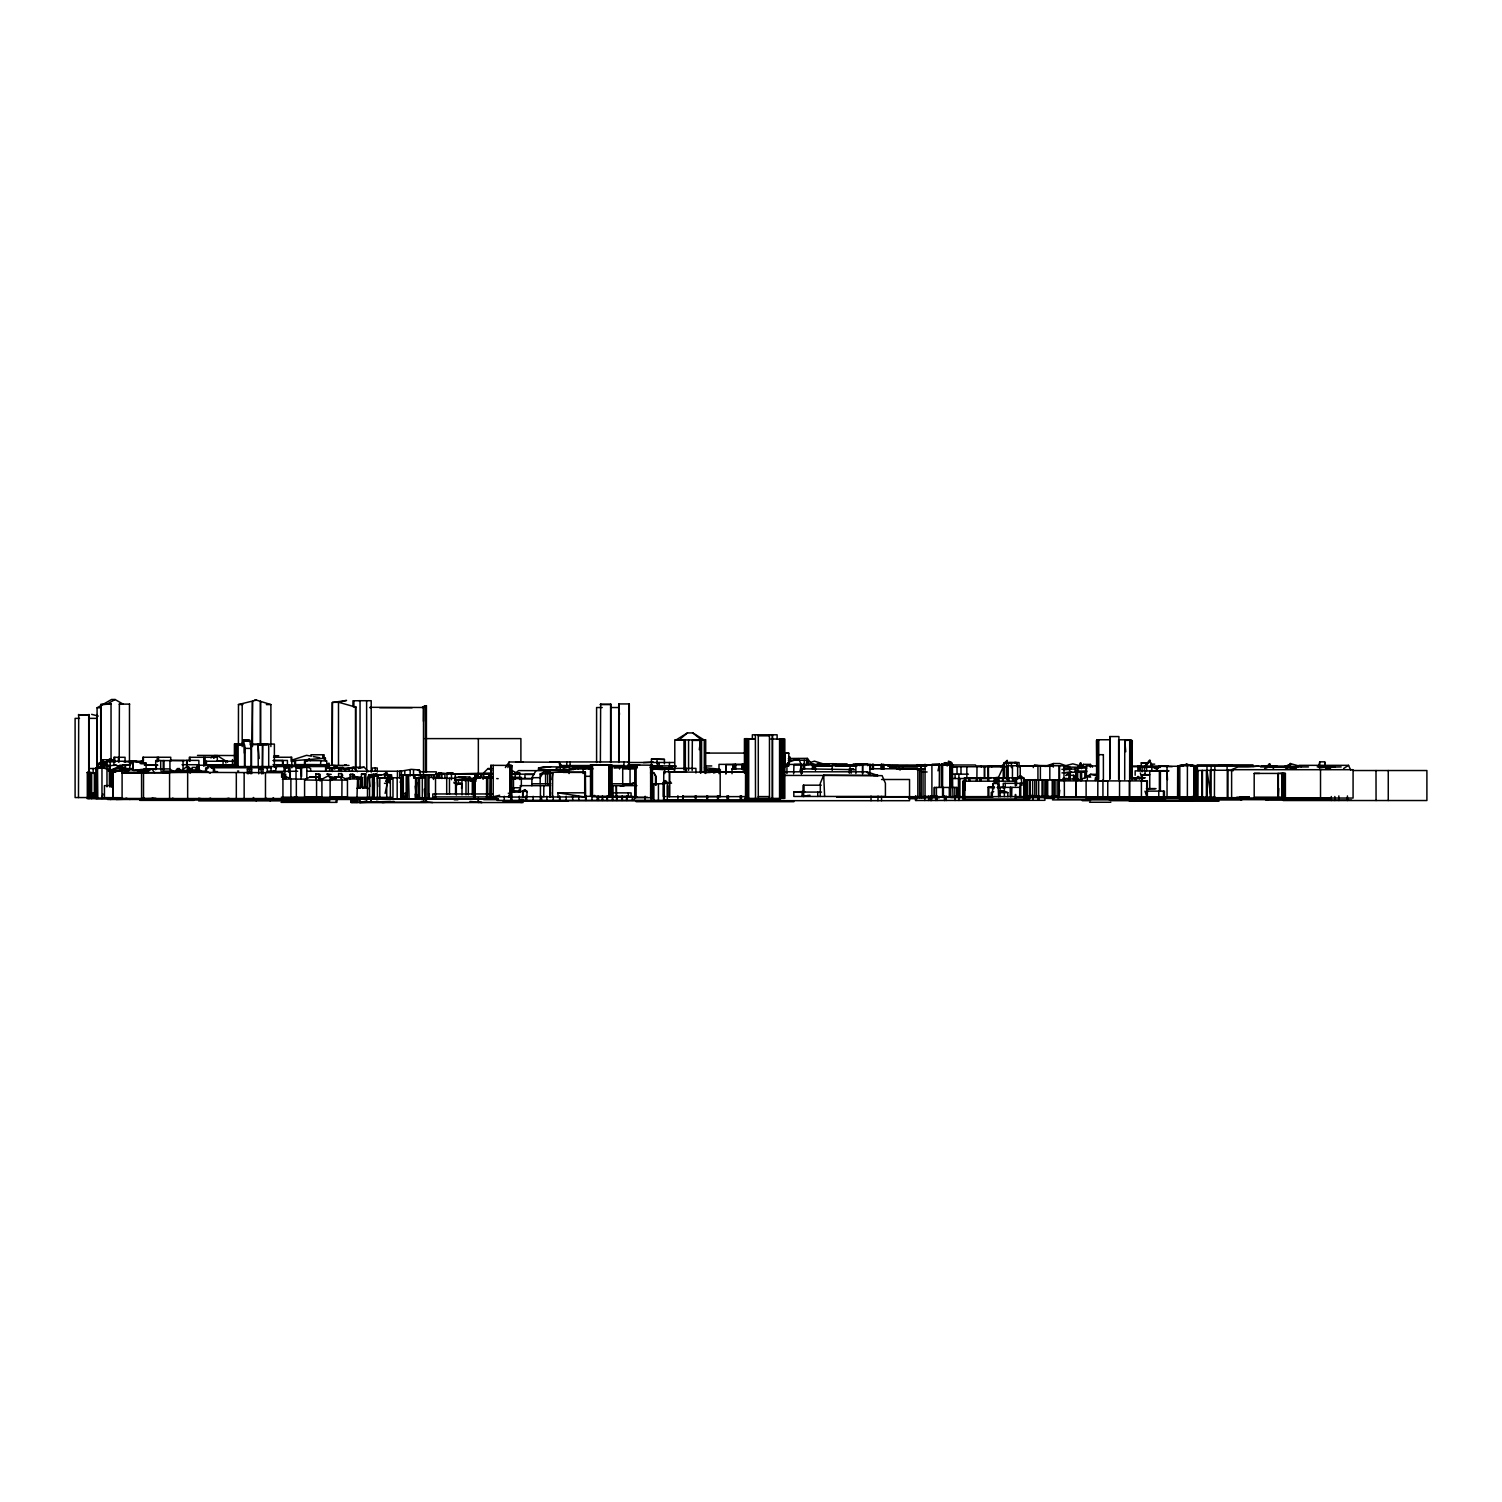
<?xml version="1.0" encoding="UTF-8"?>
<svg xmlns="http://www.w3.org/2000/svg" width="1502" height="1502" viewBox="0 0 1502 1502"><rect width="100%" height="100%" fill="white"/><g stroke="black" fill="none" stroke-linecap="round" stroke-linejoin="round"><path stroke-width="1.5" d="M388.455 782.504L388.793 775.839L390.351 783.518M475.214 799.214L475.214 773.755L475.195 799.214L475.214 777.736M650.873 797.675L651.492 792.925L652.337 797.675L652.337 792.925M1118.915 739.791L1118.896 779.275L1118.915 736.562L1109.753 736.562L1109.79 779.256L1109.884 736.562M406.084 793.338L406.197 798.764L406.216 793.338L403.306 793.338M423.451 721.354L423.526 707.48L425.404 706.297L425.404 771.878M388.398 781.397L388.342 775.839M1053.277 767.128L1053.296 763.542L1059.83 763.542L1069.912 767.128L1086.077 767.297L1072.803 763.842L1064.223 766.058M1083.468 767.165L1083.486 764.349L1090.377 764.387L1092.517 767.165M651.455 792.925L651.755 765.175L651.83 797.675L651.098 772.216M522.546 792.136L524.78 789.658L527.033 791.366L526.939 797.055M526.939 792.098L524.78 789.658L522.64 791.366L522.64 797.055M374.467 782.073L374.148 797.393L374.148 775.389L371.294 774.506L369.548 777.041L369.548 797.393M123.896 770.038L125.849 770.714L124.253 769.625M652.319 792.925L652.206 797.675L652.206 765.307L650.629 765.231M96.823 775.389L96.973 714.501L97.086 718.313M285.061 765.945L284.929 772.253L284.854 767.916L290.017 767.916L290.28 778.111L289.022 778.205M244.338 753.122L244.282 744.729L237.091 744.091L237.091 767.259M1278.746 788.531L1278.352 797.168L1278.352 773.38M919.919 793.469L919.618 797.956L919.618 768.817L921.571 768.836L923.035 769.062L923.035 797.956M124.929 769.493L124.948 767.315L124.948 769.493L124.948 767.315L124.797 769.493L124.929 767.372L123.727 768.273M96.41 773.023L94.363 773.905L94.363 798.275L94.157 793.845M1102.937 781.096L1103.069 779.707M1097.793 781.096L1107.763 780.721L1107.744 797.374M388.323 779.576L388.455 778.243M509.929 783.5L511.656 765.813C503.583 764.612 513.797 766.151 510.455 765.644L510.455 796.773M610.507 776.309L611.614 765.213L607.878 764.912L611.614 765.213M1024.552 796.191L1059.079 796.36L1059.755 790.183M461.527 788.325L461.996 783.931L454.092 783.218L455.857 783.218M550.596 792.605L550.126 796.942L550.126 772.178M552.004 779.557L552.717 773.023L549.92 773.023M267.262 767.766L267.262 771.502L275.41 771.239L276.706 765.889L283.747 765.795L285.061 768.235L286.244 767.916L286.244 765.945L278.264 765.945M242.986 744.692L243.512 739.942L249.67 739.942L251.134 748.465L251.134 767.109M96.823 768.611L97.029 766.733L98.512 766.733M1193.076 765.607L1179.802 765.907L1179.802 796.924M114.809 771.596L122.169 770.319L114.452 771.596L114.64 770.244L112.537 770.282L111.993 773.586M699.256 749.686L700.57 740.411L692.159 740.411M1000.088 796.717L1000.088 788.794L998.004 783.518L992.953 783.518L992.202 796.717M1102.937 780.927L1102.937 797.374M328.018 764.725L329.22 763.26M385.132 793.394L388.793 775.839L386.746 772.779L384.155 774.074L386.746 772.779M414.308 774.807L413.914 777.998L414.439 775.22L408.563 775.032L407.399 777.998M102.962 793.976L101.967 798.538L101.967 767.56L109.853 769.963L109.853 787.048M1325.684 767.916L1324.67 761.852L1319.732 761.833L1319.413 767.916M196.33 770.507L197.175 766.752L198.884 766.752L198.921 771.127L194.941 771.108L196.931 769.906L201.475 771.127M276.161 768.235L276.706 765.889M507.901 767.578L509.197 761.965L559.12 762.246L561.692 765.87M937.98 770.826L939.463 764.405L931.897 764.499L931.897 796.454M799.984 770.995L801.486 764.574L793.976 764.537L793.638 773.83M242.122 744.823L243.117 740.824C260.297 743.077 238.668 736.205 243.174 744.842M1129.711 740.223L1124.698 740.467M465.057 780.984L465.62 778.975L471.947 779.557L472.379 780.984M98.4 765.4L98.531 763.166L96.823 769.062M471.947 779.557L471.534 780.984L475.083 781.021M400.17 782.373L401.428 778.28M109.853 769.963L109.439 771.183L118.508 767.541L126.45 770.883L116.949 767.541L108.332 770.958M97.029 766.583L97.499 765.231L97.799 798.275M101.592 763.166C103.112 754.999 104.821 764.124 100.765 765.138M742.476 768.93L744.016 764.649M665.461 782.373L665.048 780.589L663.227 782.373L663.227 796.529L665.461 796.529M142.596 772.685L143.704 772.178M206.168 770.92L208.327 765.156L209.66 765.156L214.561 769.831L214.561 771.596M1078.736 768.836L1080.896 763.129L1077.929 768.686M907.809 766.264L909.142 766.114M109.008 766.583C113.213 763.936 99.376 768.048 97.799 766.264M610.601 704.419L600.387 704.419L610.601 704.419L610.601 762.49M803.288 791.498L793.826 792.042L793.826 796.454L885.41 796.454L885.41 783.218L882.125 775.652L823.697 775.201L820.299 783.218L820.299 796.454M88.712 715.008L78.479 715.008L88.712 715.008L88.712 771.934M997.572 779.369L1003.298 766.752M1018.731 778.374L1020.947 776.121L1024.27 778.374L1024.27 796.867L1016.516 796.867M468.136 781.021L469.075 779.144L471.985 780.195M198.884 766.752C197.231 770.319 197.325 764.049 195.898 769.268L195.016 769.568M371.914 774.976L368.891 774.976L367.483 777.717L367.483 797.393M1089.87 775.576L1089.044 777.191L1088.537 775.576L1090.715 777.191M510.361 793.6L508.277 796.773L510.455 793.6L508.277 793.225M259.977 769.306L260.766 767.897L262.981 769.306L262.981 773.849M330.121 779.951L335.622 776.778L341.705 776.684L347.45 780.139L347.45 796.961L330.121 796.961L330.121 779.951L347.45 780.139M531.896 785.753L531.896 777.717L535.97 770.676M251.679 773.737L251.679 769.174L249.614 767.841L248.543 773.737M548.699 772.779L544.4 770.676L540.176 777.66L531.896 777.717M475.439 779.651L474.763 780.74L475.665 779.763M1172.198 766.696L1159.938 766.227L1156.296 769.587L1160.107 766.227M480.978 776.647L480.227 777.811L481.391 774.525L480.997 776.834L476.641 776.647L480.978 776.647L480.227 777.811L475.89 777.811M1000.97 766.79L1007.129 760.444L1003.956 764.349M452.534 773.905L491.736 773.042M319.588 780.42L328.45 775.764L334.852 778.674M182.042 770.169L186.586 766.752L193.045 769.7M850.038 770.244L850.038 765.701L836.163 765.776L833.366 763.692L826.1 763.88L829.16 765.776L829.217 763.88L817.088 763.88M369.548 777.041L372.064 774.506M381.47 774.788L375.125 774.657M505.385 767.578L509.197 761.965M1319.732 761.833L1318.7 767.391M333.988 768.893L334.965 767.541L342.963 767.391L345.929 771.484M342.963 767.391L343.245 768.48L340.823 768.461L338.645 771.484L338.645 767.991M370.318 777.717L372.496 774.788L370.318 777.116L370.318 774.788L391.59 774.788L391.59 779.313M349.872 779.163L350.492 773.981L354.228 774.807L354.228 777.754M1081.327 767.165L1083.486 764.349M1087.279 777.191L1088.537 775.576M174.983 771.577L177.405 768.555L179.282 768.555L181.198 771.915M385.639 781.359L388.286 776.196L388.286 782.561M1144.224 766.696L1149.499 760.331L1152.635 766.245M1145.406 766.377L1150.419 760.331M370.318 777.116L372.308 774.788M176.56 771.69L179.282 768.555M785.114 765.982L788.4 762.321L798.595 758.66L801.805 765.738M1264.609 768.836L1269.171 764.124L1273.565 768.461M1266.655 768.01L1270.392 764.124M356.988 797.393L357.57 778.374L361.118 779.256L360.33 788.287M483.682 772.873L488.037 768.536L492.393 768.536M270.116 800.866L273.495 797.656M362.602 788.419L362.339 779.069L354.19 776.046L345.329 778.956L356.988 778.956M948.964 763.504L950.559 762.828L947.124 765.982M1132.02 778.43L1135.155 779.106L1138.047 776.496L1140.506 777.886M94.363 773.905L96.128 772.798M1135.474 780.176L1138.047 776.496M128.008 769.531L132.101 768.874L130.092 769.08M131.444 768.667L130.449 769.08M131.725 768.874L130.749 769.08M680.556 738.646L687.447 732.92L692.873 732.938L704.288 740.073L675.9 739.791M284.498 774.131L284.498 778.205L285.774 778.13M110.397 765.062L109.346 765.907L115.41 764.95L124.854 768.292L114.828 764.95M304.587 779.97L310.163 776.853L316.922 776.741L321.916 780.233L321.916 797.036L304.587 797.036L304.587 779.97L321.916 780.233M301.076 778.731L300.794 767.822L307.76 767.184L310.614 768.536L310.614 771.221M1068.504 773.511L1065.838 775.576L1069.368 773.511L1068.504 780.214M98.531 763.767L98.343 768.517L98.306 763.767L101.592 763.767M143.009 772.516L139.029 771.784M833.141 763.861L847.053 763.861L847.053 765.682L835.675 765.776L833.366 763.692M131.688 768.611L130.674 769.531L133.096 769.531L123.784 769.493L123.784 767.729M132.101 768.874L122.15 768.217M213.622 758.303L217.321 755.619L225.788 760.988M517.57 774.337L519.636 772.835L519.636 779.557M307.065 760.669L309.356 759.036L310.501 760.669M519.636 772.835L515.242 772.91L512.952 774.506L511.506 773.305M191.261 771.127L187.281 771.221L189.29 769.831L193.533 771.127L191.505 769.831L187.281 771.221L187.299 767.391L188.482 766.752M258.701 773.849L258.701 769.306L260.766 767.897L261.555 773.849M1019.839 776.121L1016.516 778.374L1024.27 778.374M103.957 765.213L103.957 761.908L105.835 762.171L110.359 759.167L114.058 760.387M210.881 757.89L214.335 755.581L217.321 755.619M103.3 763.279L110.359 759.167M247.342 773.737L247.342 769.174L249.351 767.841M103.957 763.26L100.728 765.213M1343.652 768.498L1348.533 765.344L1350.73 770.188M142.54 773.004L149.13 768.874L146.483 768.874M423.02 707.48L426.418 705.64L426.418 772.403M425.366 706.297L426.418 705.64M675.9 740.073L687.447 732.92M1293.992 768.517L1299.099 765.344L1348.533 765.344M144.511 773.323L151.871 768.911L169.125 768.911L172.824 770.864M370.168 707.949L371.201 707.311M321.616 780.42C321.803 777.773 319.588 781.096 322.254 779.463M422.794 707.423L425.235 705.696L422.287 707.423M571.229 769.662L538.336 769.944L573.802 769.55M284.498 778.205L286.563 777.003L290.28 778.205L290.28 771.239M96.917 798.538L97.086 707.78L111.58 699.463L115.091 699.519L123.089 704.119M106.849 704.25L115.091 699.519M346.981 778.806L345.892 778.43M491.098 773.943L451.464 773.905L453.116 773.042M793.638 764.687L801.486 764.574M540.176 783.762L540.176 773.962L544.907 771.653M939.463 764.405L931.897 764.499M898.065 766.264L899.379 766.039L895.812 766.208M1097.474 774.319L1090.452 774.319L1088.199 775.99M1319.939 767.935L1326.116 766.865L1330.622 767.747M296.025 778.111L296.025 767.597L299.874 768.555M1231.621 798.05L1231.621 769.7L1237.967 766.94L1247.805 766.94A26.097 6.909 -8.1 0 0 1253.119 766.583M511.337 791.854L514.022 790.69M1079.074 780.364L1088.518 776.027M1135.155 777.886L1135.155 779.106L1138.234 777.886M140.23 799.571L144.53 797.956M458.861 777.398L469.732 776.909L469.732 778.299M464.831 777.06L458.861 777.041M998.999 792.493L1003.467 790.841L1007.823 792.624L1007.823 796.717M993.704 791.592L991.245 792.493L991.245 796.717M948.25 761.307L951.986 762.866L944.045 762.885L945.49 762.584M1096.591 779.463L1096.591 740.392L1098.844 739.791M87.304 772.516L89.519 772.235L87.304 772.516L87.304 798.688L141.564 798.688M1296.188 766.527L1291.232 768.311L1298.235 766.527L1296.188 766.527L1296.188 767.86L1289.354 767.86L1286.726 766.377L1293.541 766.377L1296.188 767.86M1045.204 766.414L1053.296 763.542M1189.002 797.919L1193.02 796.492M344.221 765.4L346.342 764.875L344.822 765.4M400.396 771.239L411.36 769.343L419.377 769.982L417.368 769.831M1187.969 797.919L1192.344 796.492M291.801 760.143L306.615 755.318L311.327 756.201L311.308 754.774M206.487 799.477L210.618 798.125M458.41 783.593L460.588 782.899M643.382 762.584L653.389 762.058M1135.155 779.106L1139.004 777.567M810.329 762.453L814.441 761.157L826.701 764.95L812.732 764.462M670.793 782.11L667.301 783.199L667.301 799.909M713.619 773.023L717.524 771.803L745.405 771.803M144.004 769.212L145.056 771.427C147.027 767.09 136.156 770.995 133.096 770.301L133.096 760.894L132.551 769.531M270.886 746.569L270.886 704.569L256.41 700.101L238.48 704.532L238.405 744.241M672.295 769.193L674.135 769.531M417.969 777.548L424.972 777.454L417.969 777.829L419.546 777.416L419.546 798.764L418.326 782.486M620.307 786.353L634.989 782.805L621.847 786.128M420.729 774.769L420.729 777.811L422.325 777.416L422.325 798.764L203.277 798.764M1061.952 772.892L1086.378 771.521M285.136 799.477L289.323 798.444M538.542 769.944L538.542 768.048L543.367 766.865L591.995 767.015M550.596 766.865L538.542 768.048M1086.922 768.029L1075.225 768.029L1075.225 771.089L1078.361 770.319M338.494 764.8L338.494 702.373L346.568 700.42L332.205 702.56L332.111 764.462M556.097 768.348L562.236 766.865M563.119 768.367L569.314 766.865M576.918 768.367L589.009 766.902L589.009 769.08M584.09 768.386L590.399 766.865M187.281 771.221L190.303 770.507M499.678 795.253L493.219 796.773L493.219 765.325M1143.097 778.58L1133.766 778.58L1143.792 777.792M140.024 763.467L142.333 763.898M1177.568 796.924L1177.681 765.964L1186.336 764.405L1197.394 765.926L1197.244 796.942M1178 796.924L1178 765.926L1187.012 764.48L1195.179 765.945L1195.066 796.905M808.02 795.478L803.626 796.454L803.626 785.189L803.626 792.098M1325.459 767.597L1329.533 768.217M359.579 802.537L365.906 801.167M1096.685 740.392L1098.619 739.96L1096.591 740.392L1096.911 779.482L1097.023 740.448M889.86 766.752L899.454 765.757M358.208 768.48L364.179 767.222L368.328 771.634M469.732 776.909L469 778.299L475.89 778.299M364.179 767.222L353.139 767.222L343 769.324L348.52 769.324L348.52 768.235L327.342 768.235M362.958 787.93L366.45 787.198M436.932 773.849L441.194 773.004L453.135 774.243M594.811 795.422L590.511 796.285L590.511 764.893L609.249 764.856L609.249 796.285L609.249 792.849L631.084 792.887L631.084 796.285L584.822 796.342M259.17 758.51L258.044 744.785L262.587 743.959L262.587 767.184M368.835 788.569L362.339 787.198L356.988 788.306L359.823 788.137M1071.715 772.047L1063.792 772.76M809.972 795.215L803.288 796.454L803.288 785.189L821.2 785.189M417.969 777.829L419.546 777.548M1178 765.926L1179.915 765.588M222.146 799.477L229.055 798.238M1186.918 764.462L1178.206 766.001L1178.3 796.942M1177.775 766.001L1178.582 765.851M377.753 786.597L377.396 777.942L386.727 777.567L386.727 797.393M386.727 777.567L377.396 777.942M273.608 771.239L275.41 770.939M187.299 767.391L188.914 767.128L188.914 770.639M1145.068 774.412L1142.309 774.844L1148.88 775.07M110.172 799.477L117.062 798.407M513.027 778.749L521.344 778.468M1191.124 766.001L1195.723 765.964L1195.648 794.727M111.261 786.841L111.261 771.596L116.123 771.39M635.365 765.344L639.608 764.781L627.892 764.781M420.729 777.642L422.325 777.454M1258.807 766.001L1253.1 766.64M735.417 769.024L732.037 769.193L735.417 769.024L735.267 764.368L735.21 769.005M133.096 770.301L145.957 770.301L143.629 770.244M873.451 775.539L878.05 775.539L866.936 771.821M274.378 767.259L274.378 744.072L251.96 744.203M208.327 765.156L214.561 769.831M394.012 801.411L382.803 802.537L376.533 801.186M1138.009 777.98L1138.967 777.886M325.408 760.857L325.408 758.191L292.421 760.801M1159.375 791.122L1159.375 770.714L1160.389 770.92L1149.762 770.714L1149.762 788.625M468.342 794.84L468.342 778.975L458.41 779.669L458.41 783.5M465.094 779.05L468.342 778.975M1327.148 767.128L1341.173 766.94M540.176 773.962L550.915 773.474M139.01 770.301L141.47 770.226M455.557 784.326L457.547 784.645L453.98 782.185M461.583 777.247L465.564 776.909L454.655 777.398M888.489 766.114L891.737 766.208M310.163 776.853L316.922 776.741M614.13 768.048L625.602 767.315M361.475 787.086L361.475 774.112L365.812 773.905L365.812 787.461M365.812 773.905L361.475 774.112M129.228 769.287L125.473 769.493L125.473 765.213M446.995 778.487L446.995 773.173L452.534 772.91L452.534 774.206M104.633 762.171L103.018 762.265L104.915 762.171M325.709 765.382L328.638 765.213L328.262 763.26M461.978 783.931L456.026 783.5L456.064 779.745L472.304 779.144L472.304 794.84M401.428 775.295L403.306 775.37L400.565 774.807M472.304 779.144L456.064 779.857M258.044 744.785L262.343 744.56M704.288 772.723L704.288 739.773L705.715 739.735L705.696 773.474M127.858 770.77L129.003 770.77L111.261 771.596M335.622 776.778L341.705 776.684M1194.728 765.889L1186.336 764.405M873.282 768.874L870.09 768.949L871.535 768.874M105.572 762.171L105.835 765.213L105.835 762.171M870.559 765.231L887.982 764.762L900.28 769.963M100.709 704.532L111.261 704.062L100.709 704.532L100.709 763.223M360.086 802.537L390.52 801.355M320.508 764.743L320.884 760.669L304.606 760.669L304.437 764.612M282.357 779.275L296.345 778.918L296.345 797.187M116.198 799.477L155.983 798.313M1038.013 765.644L1034.052 765.438L1044.904 766.001M262.587 743.959L262.343 767.522M1034.784 796.191L1034.784 779.669L1038.689 779.82L1038.689 796.191M144.661 769.287L156.339 769.062L156.339 765.194M371.294 774.506L378.185 776.572L374.148 775.389L373.679 797.393L373.679 775.257L372.552 797.393L372.383 774.732M460.945 780.308L464.024 780.251M270.886 704.569L266.361 704.626M135.668 770.169L138.635 770.301M388.474 774.825L392.98 778.074L392.98 797.393L281.325 797.187M746.851 798.407L746.851 738.665L755.281 739.022M410.684 774.844L421.818 774.675M892.657 765.757L893.972 765.851L887.795 765.832M1320.352 767.053L1334.959 766.902M360.048 767.691L360.048 700.721L352.951 700.777L352.951 706.56L355.899 707.179L338.851 702.316M320.151 779.125L321.616 779.106M788.362 758.491L807.344 758.36L812.451 765.025M304.606 762.434L309.356 759.036M257.537 743.997L266.812 743.997M491.529 777.923L483.494 777.961L483.907 773.793M1146.477 788.738L1155.094 788.681M257.875 744.804L267.131 744.785M98.681 768.104L95.828 768.104L95.865 798.538L369.699 798.538M349.459 767.916L354.378 768.16L349.459 767.916L349.459 771.221M707.442 770.132L720.472 770.094M1150.795 770.92L1160.389 770.92M451.464 773.905L455.275 773.905L455.275 778.205M833.216 765.25L856.065 765.194M917.365 765.025L918.417 765.006L917.159 765.062M845.851 765.663L854.169 765.644M1226.176 764.875L1231.922 764.875M108.332 768.066L95.828 768.104M705.696 770.132L707.404 770.132M446.995 773.173L457.49 774.206M990.137 787.442L994.193 787.442L987.997 787.236L988.034 796.886M254.495 700.101L256.41 700.101M359.109 700.721L371.201 700.721L371.201 772.197M338.757 702.316L332.505 702.316L332.205 764.856M119.165 704.119L129.698 704.119M238.405 704.532L242.93 704.551M369.943 707.311L423.526 707.48M602.227 707.536L596.594 707.536L596.594 762.49M610.601 707.536L618.73 707.536L619.519 714.408M97.086 707.78L100.709 707.78M379.687 707.724L412.13 707.724M79.493 718.369L75.1 718.369L75.1 797.562L88.937 797.562M88.712 718.369L96.841 718.369M758.285 735.83L769.456 735.83M424.972 738.608L520.894 738.608L520.894 761.27M770.695 739.04L784.833 739.04L784.833 798.407L744.429 798.407M1110.072 739.754L1098.431 739.754L1098.431 779.669M237.917 744.372L234.5 743.847L234.5 766.677M237.091 744.091L244.507 744.748L244.507 767.109M243.174 744.635L234.65 744.635L241.728 744.992L239.531 744.635M250.383 744.635L268.708 744.56L268.708 767.522M705.151 752.934L709.319 753.084M705.79 753.084L746.607 753.084M784.251 753.215L788.813 753.215L788.813 763.41M311.196 754.774L324.132 754.774L324.132 759.392M1098.394 754.68L1103.407 754.68M273.533 757.252L291.801 757.252L291.801 767.86M651.455 763.579L651.455 759.073L664.428 759.392L664.428 763.88M170.139 760.294L198.865 760.425L198.865 770.545M273.345 760.463L287.426 760.463L287.426 765.325M788.25 760.256L807.682 760.256L807.682 764.556M184.521 760.707L155.701 760.538L155.701 769.737M273.176 760.556L283.108 760.556L283.108 765.325M216.814 760.97L227.121 760.876L227.591 762.265M320.508 760.857L326.741 760.857L326.741 765.626M205.117 761.251L234.218 761.251M115.447 761.814L106.004 761.814L106.004 764.725L107.975 764.725M123.821 761.814L141.826 761.814M515.58 762.021L523.278 762.021M549.657 761.946L629.113 761.946M99.676 762.547L101.592 762.547L101.592 764.931L103.15 764.987M627.892 762.49L674.154 762.49M1004.218 762.659L1011.428 762.978L1004.218 762.659L1004.162 777.923M1141.276 766.696L1141.276 762.847L1147.566 762.847M132.551 760.894L146.163 763.223L133.096 760.894M1147.979 763.11L1141.276 762.847M810.291 763.579L811.643 763.579M1290.068 767.259L1290.349 763.504M853.211 763.955L867.743 763.955L867.743 765.682M1150.983 764.142L1154.7 764.142M889.409 765.062L855.877 764.311L855.877 773.53M941.341 764.462L952.681 764.462M182.042 764.725L197.738 764.725M233.955 764.687L208.872 765.307M273.026 764.706L289.905 764.8M294.542 764.612L328.938 764.706M744.222 764.649L725.823 764.631L725.823 773.812M803.589 764.687L815.21 764.687L815.21 769.268M870.165 764.593L862.467 764.593L862.467 773.737M917.365 764.687L923.43 765.006M1219.361 764.856L1253.025 764.875M129.266 765.194L119.709 765.194L119.709 768.78M144.755 765.194L157.823 765.194M328.638 765.006L321.559 765.382M841.608 765.119L863.631 764.912M877.506 765.062L946.579 765.025M950.991 764.987L975.549 764.987M1197.094 764.875L1227.096 764.875M122.676 765.213L129.885 765.194M144.53 765.194L157.391 765.194M197.194 765.231L233.955 765.307M282.094 765.307L349.008 765.419M511.75 765.419L490.741 765.325L490.741 796.773L511.75 796.773M814.628 765.457L826.701 765.269M832.089 765.269L854.469 765.457M559.927 765.532L591.488 765.532M610.601 765.532L623.968 765.532M629.357 765.738L636.003 765.738M651.004 765.738L662.382 765.738M857.736 765.682L814.028 765.738L832.202 765.832L832.202 770.357M908.015 765.72L888.133 765.757L925.345 765.926M1051.982 765.795L1006.678 765.738L1006.678 779.557M288.891 765.964L296.363 765.964M610.638 765.945L637.017 765.945M650.328 765.945L675.881 765.832M705.001 765.945L711.76 765.945M784.288 765.832L788.531 765.832M846.114 766.114L854.394 766.114M975.849 765.945L1003.317 765.945M1016.967 765.945L1037.45 765.945M1097.605 765.982L1086.134 765.907L1086.134 777.172M1131.438 766.114L1168.162 766.039M1261.304 766.114L1268.552 766.114M1269.716 766.114L1286.087 766.076M669.216 766.395L676.107 766.395M846.114 766.208L854.394 766.133M889.428 766.208L926.753 766.32M1044.097 766.32L1048.978 766.32M1158.474 766.264L1183.313 766.264M1191.161 766.17L1269.209 766.245M1269.847 766.245L1277.151 766.245M208.346 766.546L329.501 766.546M951.066 766.752L1006.209 766.715M1131.137 766.696L1147.566 766.696M1153.198 766.696L1151.884 766.696L1149.499 760.331M1269.415 766.696L1288.904 767.541M591.394 766.959L575.116 766.902L575.116 769.08M618.824 766.884L637.205 766.884M950.653 766.715L957.281 766.696M1260.535 766.94L1308.467 766.94M296.025 767.597L301.076 767.597M572.75 769.08L572.75 767.109L578.345 767.109L578.345 769.08M1063.66 767.128L1069.912 767.128L1069.912 770.545M1142.14 771.84L1142.14 767.203L1160.483 767.372M1285.994 767.372L1297.409 767.334M116.949 767.541L118.508 767.541M195.636 767.409L192.143 767.409L192.143 770.507M98.775 767.729L97.029 766.733M208.647 767.916L205.643 767.916L205.643 771.972M211.031 767.766L271.036 767.766M331.529 767.954L326.385 767.954L326.385 771.221M341.067 767.991L332.374 767.991L332.374 771.484L331.003 768.724M704.494 767.766L719.74 769.155M890.611 767.954L917.515 767.954M96.917 768.029L101.967 768.029M90.082 768.517L97.517 768.517M129.322 768.555L131.237 768.555M1154.287 768.329L1158.342 768.329M122.939 768.817L130.336 768.705M591.018 768.93L569.051 768.93L569.051 773.549M635.496 768.93L622.71 768.93L622.71 785.058M746.081 768.911L732 768.911L732.037 773.718M801.955 768.855L801.955 773.286L801.861 768.799L854.582 769.662L851.146 768.836L851.146 773.267M869.921 768.742L921.571 768.836M144.023 769.062L156.339 769.062M247.342 769.174L251.679 769.174M650.629 768.968L674.154 768.968M896.732 769.118L925.363 769.118M1063.66 769.062L1077.309 769.062M258.701 769.306L262.981 769.306M746.663 769.418L742.758 769.888M1061.914 769.343L1066.702 769.437M1063.979 769.662L1071.358 769.062M1231.621 769.7L1353.077 769.7L1353.077 798.05L1142.309 797.919M115.598 770.038L119.86 770.038M179.696 770.507L198.921 770.507M708.644 770.357L719.927 770.357M1211.119 770.263L1233.367 770.263M178.569 770.62L184.502 770.62M544.4 770.676L518.565 770.601L513.928 774.3M1149.762 770.714L1168.725 770.676M1197.075 770.507L1214.836 770.263L1214.836 766.245M1353.34 770.526L1426.9 770.526L1426.9 800.528L1283.046 800.528M160.883 771.089L186.68 771.089L190.397 773.098M237.56 771.052L238.762 771.052M1168.8 771.089L1135.155 770.864L1135.155 775.276M180.597 771.164L206.469 771.164L210.224 773.211M297.659 771.239L267.262 771.502M306.84 771.221L401.428 771.221L401.428 798.764M115.879 771.615L112.8 771.521L112.8 797.731L113.251 771.521M217.527 771.596L213.397 771.596L213.397 769.944M709.151 771.653L720.641 771.653M137.489 771.803L140.981 772.084M419.152 771.84L436.331 771.84L436.331 778.336M784.926 771.803L866.278 771.803L871.029 775.464L878.05 775.539M922.435 771.99L927.11 771.99M1086.641 771.953L1076.39 771.99L1076.39 780.646M138.203 772.253L149.036 772.328M545.564 772.31L585.367 772.178L585.611 800.416M745.724 772.141L669.366 772.122L669.366 796.548M88.975 772.422L91.209 772.422L91.209 797.956L87.304 797.919M167.454 772.666L122.094 772.61L122.094 798.651M563.231 772.403L585.386 772.441M704.344 772.516L710.315 772.516M87.304 772.76L95.903 772.76M137.921 772.723L169.576 772.723M452.534 772.91L451.464 772.91L451.464 779.707M121.737 773.136L143.516 773.136L143.516 799.59M342.794 775.351L341.517 773.605L338.588 773.605L338.588 776.891M436.031 773.549L438.077 773.549L438.077 778.017M511.018 773.605L517.308 774.506M1279.648 773.417L1285.393 773.436L1285.393 797.168L1254.189 797.168L1254.189 773.417L1259.577 773.417M1254.189 773.417L1285.393 773.436M315.852 777.961L315.852 773.943L320.17 774.412L320.17 781.059M375.819 774.056L377.096 774.056L372.778 774.337L374.054 774.337M435.711 774.093L441.851 774.093L441.851 778.562M470.933 774.168L490.797 774.037M950.672 774.168L968.452 774.168M435.711 774.281L444.911 774.281L444.911 778.562M534.186 774.469L524.949 774.469L524.949 778.412M349.872 774.807L354.228 774.807M399.851 774.769L434.397 774.769M1142.309 779.463L1142.309 774.694L1149.762 774.694M783.781 775.445L871.029 775.464M1068.504 775.314L1073.968 775.314L1073.968 779.895M585.423 776.309L589.948 776.309M331.998 777.229L337.969 777.229M354.998 777.116L360.724 777.116M492.487 777.304L483.907 777.304L488.901 777.341L488.901 773.793M510.774 777.36L521.344 777.36L521.344 786.597M997.985 777.323L994.399 777.829M387.985 777.529L392.98 777.961L388.173 777.567M428.952 777.473L435.524 777.473L435.524 798.163L420.203 798.163M492.75 777.379L486.592 777.379L490.027 778.055L489.765 799.214M988.973 777.829L991.339 777.642M357.213 777.754L362.752 777.754M390.933 777.792L400.715 777.792L400.715 798.764M492.75 777.736L473.975 777.736L474.012 799.214M1019.088 777.829L964.415 777.829L964.415 798.97M1096.76 777.886L1095.39 777.886L1095.39 780.251L1095.972 777.886M1131.288 777.886L1144.918 777.886M433.214 778.261L455.557 778.261L455.557 794.258M332.111 778.524L336.429 778.524M950.747 778.505L989.818 778.58M999.675 778.355L1009.156 778.355M1062.853 778.43L1067.321 778.43M295.781 779.106L305.901 779.125M1067.152 778.975L1078.455 778.975M476.115 779.576L471.121 779.576L473.224 780.627M881.543 779.5L909.536 779.5L909.536 800.697L521.776 800.641M454.712 779.669L475.834 779.801M1023.594 779.782L1066.27 780.27L1059.117 779.745L1059.079 796.36M454.618 780.045L458.899 780.045M1024.402 779.97L1044.528 779.97M1147.378 797.374L1147.378 780.909L1141.407 780.758L1141.445 797.374M1147.378 780.909L1059.417 780.89M470.858 781.209L476.059 781.209M1016.46 781.19L962.744 781.19L962.744 798.97L1026.298 798.97L1026.298 781.19L1023.575 781.19M663.227 782.373L667.301 782.373L665.987 780.927M671.544 783.199L664.203 783.199L664.203 799.909L780.496 799.909M1023.97 783.331L1003.242 783.331L1003.242 787.761M532.309 783.762L550.802 783.762M612.309 783.762L633.9 783.762M651.042 783.762L665.179 783.762M112.8 785.64L104.445 785.64L104.445 797.618L122.488 797.731M520.368 785.659L550.652 785.659M611.276 785.64L636.904 785.64M652.675 785.64L652.807 797.675L634.82 797.675L634.82 764.969M667.62 785.715L667.62 796.755M987.997 787.236L994.531 787.367L988.823 787.461L988.823 796.604M997.347 787.367L1020.083 787.367L1020.083 796.604L1020.083 783.331M997.347 787.592L1004.143 787.367M520.33 787.761L512.689 787.761L512.689 791.986M1146.57 788.644L1156.071 788.644M519.035 789.845L520.443 789.845M999.6 790.841L1003.467 790.841M511.318 791.028L519.035 791.347M1147.321 791.122L1164.426 791.122L1164.426 796.924M511.393 791.366L527.033 791.366M801.467 791.761L804.753 791.761M510.755 791.854L514.566 791.854M519.298 791.967L520.481 791.967L511.112 791.948M793.826 792.042L821.519 792.098M1000.088 792.624L1007.823 792.624M558.031 796.942L557.993 792.812L584.71 792.812M650.873 792.962L652.882 792.925M1194.503 793.131L1196.193 793.131L1196.193 796.924M1195.066 793.488L1196.812 793.488L1196.812 796.905M492.337 793.957L432.801 793.957L432.801 796.924L496.899 796.924M682.565 796.435L720.697 796.435M935.596 796.454L925.044 796.454L925.044 764.255M526.939 796.755L550.652 796.755M592.877 796.698L636.904 796.698M667.414 796.755L745.724 796.604L745.593 772.141M758.285 796.586L769.456 796.586M836.614 796.736L1023.97 796.604M1024.402 796.736L1044.528 796.736M294.354 797.111L297.283 797.111M509.178 797.055L527.033 797.055M836.614 796.98L993.029 796.886M1040.379 797.036L1203.252 796.924M1239.995 796.905L1249.345 796.905M596.594 797.243L647.343 797.243M908.635 797.355L930.752 797.149M942.88 797.412L962.35 797.412M1024.683 797.224L1051.982 797.224M1215.362 797.149L1059.135 797.262L1059.117 779.745L1065.125 780.27M1236.709 797.243L1249.157 797.243M909.611 797.562L917.515 797.562M950.747 797.487L964.322 797.487M1025.359 797.618L1058.816 797.618M1110.804 797.431L1114.052 797.431M1143.229 797.731L1248.462 797.693M909.029 797.787L939.351 797.787M1027.124 797.75L1032.738 797.036L1029.227 797.75M1096.591 797.844L1134.123 797.994M94.157 798.275L121.174 798.351M1054.385 798.294L1044.416 798.294L1053.897 798.482M1086.434 798.369L1179.877 798.219M1253.607 798.313L1257.493 798.313M1119.084 798.426L1188.476 798.426M1271.124 798.426L1330.152 798.426M429.121 798.839L498.401 798.839M909.067 798.688L917.196 798.688M1086.359 798.876L1140.45 798.876M1147.415 798.726L1253.025 798.782M1254.508 798.745L1261.173 798.745M118.301 799.139L166.497 799.139M208.778 799.271L256.955 799.271M271.13 799.177L498.044 799.214M1057.577 799.158L1103.876 799.158M1247.599 799.271L1296.827 799.271M107.543 799.477L360.255 799.477M1129.485 799.496L1142.909 799.496M152.34 799.627L190.923 799.627M192.481 799.815L327.286 799.815M454.205 799.796L457.941 799.796M483.682 799.684L498.533 799.684M1052.451 799.89L1120.323 799.89M1240.633 799.646L1267.876 799.684M1119.854 800.04L1165.59 800.04M1179.408 799.965L1241.778 799.965M1265.961 800.134L1351.669 800.134M139.893 800.378L194.096 800.378M497.124 800.416L702.26 800.416M1109.452 800.266L1131.419 800.266M1082.266 800.679L1090.527 800.679M1110.748 800.679L1154.55 800.679M198.639 800.866L329.933 800.866M502.87 801.017L568.169 801.017M1129.166 800.904L1192.832 800.904M1154.08 801.223L1219.004 801.223M636.097 801.692L793.938 801.692M281.081 802.368L336.936 802.368L336.936 798.351M1089.57 802.256L1110.823 802.256M351.055 802.537L523.072 802.537L523.072 799.195M651.455 759.073L664.428 759.392M103.15 759.749L113.927 759.749M216.964 760.857L225.131 760.876L225.957 763.016M227.121 760.876L225.732 760.857M217.452 760.857L218.56 760.857M220.306 760.857L221.545 760.857M222.146 760.857L223.291 760.857M1016.516 762.528L1009.25 762.528L1016.723 762.734L1016.723 765.738M304.606 764.612L320.884 764.725M887.87 765.569L898.421 765.588M1330.641 767.916L1317.198 766.865M1146.608 770.864L1146.608 767.522L1142.14 767.203M1066.195 769.118L1069.161 769.662M1075.225 771.089L1086.922 771.108M1158.173 770.995L1165.158 770.995L1156.277 770.714M650.497 772.967L654.008 772.986L656.055 776.29L656.055 785.227M514.548 774.168L533.398 774.187M619.556 769.08L619.556 767.109L614.938 767.109L635.759 767.297M591.131 767.203L572.75 767.109M614.693 767.278L636.698 767.353M650.028 767.391L668.615 768.893M916.915 769.719L921.195 769.719M194.941 771.108L199.391 769.906L201.475 771.033M197.494 755.393L234.631 755.544M274.096 755.713L278.734 755.731M325.408 758.191L322.799 758.191L322.799 754.774M446.995 774.206L448.103 774.206M616.102 767.034L637.148 767.184M651.155 767.278L671.563 767.804A15.245 1.558 12.3 0 1 672.727 768.555A14.889 1.521 12.4 0 1 672.746 768.893M251.96 744.56L252.486 701.359L252.486 746.569M144.023 770.413L145.788 770.301M532.684 778.674L519.072 778.562M818.984 765.044L826.926 765.119M336.035 767.484L337.819 767.503M515.468 778.524L511.187 778.487M520.725 778.58L530.638 778.562M489.765 777.773L491.755 777.811M243.512 739.942L244.864 748.353L251.134 748.465M318.668 779.538L321.259 779.576M125.473 768.874L129.228 768.968M384.493 783.331L386.727 783.387M319.588 779.97L331.604 780.364L328.45 775.764M124.309 769.212L130.336 769.437M633.112 765.25L628.606 765.062L652.506 765.175L652.431 797.675M125.98 772.422L138.165 772.497M744.429 773.136L744.429 738.684L752.934 739.134M1129.973 739.979L1132.039 740.561L1132.226 779.576M392.98 777.961L388.624 777.642M455.35 779.5L460.025 779.801M137.189 772.666L132.852 772.666M609.718 766.395L637.167 767.991M650.479 768.874L664.485 769.7M851.146 768.836L853.192 768.949M1227.096 766.245L1227.096 770.263L1233.367 770.639M906.908 765.682L909.367 765.832M492.149 774.018L485.897 773.774L489.483 774.018M328.131 767.672L335.415 768.179M455.068 783.218L456.026 783.5M539.725 769.249L569.258 771.596M1034.052 765.438L1063.979 765.87L1063.979 779.238M1016.723 762.734L1014.545 762.528L1019.069 762.528L1019.069 766.978M469.957 801.411L481.504 802.537M144.023 764.556L146.088 764.781M421.367 801.411L432.707 802.537M746.851 738.665L745.199 738.721L745.199 773.154M788.813 753.215L785.114 752.84L785.114 766.902M511.638 773.079L515.242 774.6M1097.286 775.952L1090.452 774.319M1002.116 787.348L1004.143 787.592M1140.318 777.886L1144.918 777.773M745.968 738.721L745.536 798.407M1131.288 777.379L1133.766 777.698M1142.309 774.694L1145.068 775.051L1145.068 770.883M1285.75 768.142L1287.195 768.348M1146.608 767.522L1144.43 767.203L1144.43 770.864M362.339 779.069L360.33 778.768M919.618 768.817L921.214 769.062L921.214 797.956M557.993 792.812L584.71 796.942L584.71 772.178M1195.404 794.727L1195.404 765.945L1195.667 770.413M319.682 757.74L313.261 756.557M1193.94 796.924L1193.94 765.757L1194.728 794.689M198.658 798.238L205.567 799.477M152.115 798.238L159.024 799.477M1194.39 765.851L1194.503 796.924M788.813 756.614L789.864 756.82L789.864 760.256M195.955 770.507L198.921 771.127L197.982 770.507M288.684 798.501L293.097 799.477M142.258 771.953L143.816 772.197M1078.455 765.964L1081.478 766.752L1077.723 766.696M91.66 714.351L98.268 716.078M331.229 774.394L326.816 774.056L328.093 774.394M1182.224 798.557L1190.56 800.904M1290.068 763.504L1301.389 766.658M477.73 801.223L482.067 802.537M1229.331 764.762L1222.177 764.762M265.516 798.125L269.684 799.477M172.373 798.125L176.504 799.477M109.233 759.167L114.847 761.026M1294.799 766.358L1296.752 766.996M125.961 798.125L129.961 799.477M789.094 758.041L790.653 758.604M315.852 773.943L317.129 774.412M550.99 772.779L547.948 771.653L545.583 773.849L545.583 783.762M897.783 769.118L888.226 765.231M883.833 769.099L883.833 764.518L885.973 765.062M948.907 761.307L951.085 762.209M488.037 768.536L491.717 770.244M470.501 779.651L472.379 780.646M511.412 770.244L516.782 773.098M140.118 772.328L141.226 772.253M354.19 776.046L357.57 778.374M826.363 763.673L829.16 765.776M124.309 768.705L124.309 769.493M692.873 732.938L701.584 740.073L701.584 772.723M835.675 765.682L833.591 763.861L835.675 765.776L835.675 763.861M95.771 772.817L96.992 773.905M547.648 773.699L547.648 785.133M902.758 767.109L901.482 765.813L898.421 766.058L899.454 767.109M353.139 767.222L357.382 771.709M1138.309 777.642L1139.417 778.9M253.275 797.468L256.241 800.866M1269.171 764.124L1270.73 766.245M151.871 768.911L154.537 772.741M892.319 765.588L893.352 767.165M888.658 765.588L889.691 767.165M385.47 772.779L387.497 775.858M340.053 776.778L341.968 779.782L341.874 796.961M592.971 768.893L590.511 764.893L611.746 765.025L611.746 796.285M94.307 793.845L96.935 798.275M105.572 761.908L103.957 761.908M665.048 780.589L666.043 782.373M249.614 767.841L250.346 773.737M1020.947 776.121L1022.036 785.321M315.101 776.853L316.565 779.97L316.565 797.036M654.008 772.986L655.529 776.29L655.529 785.227M469.075 779.144L469.919 781.021M132.551 764.781L130.918 760.782L129.341 769.437M414.439 775.22L415.566 777.998M1007.129 760.444L1008.48 764.236M1144.993 791.178L1147.134 797.374L1147.134 780.852M1140.318 772.948L1142.102 779.219M1080.896 763.129L1082.003 767.278M1080.013 763.129L1081.496 768.686M404.939 798.764L403.512 793.338L403.306 798.764L403.306 774.807M340.823 768.461L341.63 771.484M355.486 706.56L355.523 769.324M368.891 774.976L369.886 786.466M1324.67 761.852L1325.008 763.316M283.747 765.795L284.291 771.239M807.344 758.36L808.677 764.612M559.12 762.246L560.453 769.043M408.563 775.032L409.126 798.764M1206.988 770.507L1211.119 797.919L1211.119 766.245M992.953 783.518L993.704 788.794M1037.488 795.703L1038.013 800.322L1038.013 795.684M998.004 783.518L998.605 796.717M823.697 775.201L824.617 796.454M415.247 786.166L416.674 798.764L416.674 777.773L413.914 777.998M651.155 794.539L651.492 797.675L651.492 764.969M788.4 762.321L788.794 765.982M1125.749 751.751L1124.754 740.223L1124.698 779.482M964.772 785.64L964.415 781.19L965.054 790.09M415.19 794.145L415.566 798.764L415.566 777.773M352.895 773.981L352.951 777.754M920.651 765.926L920.933 769.531M424.296 789.038L424.972 798.163L424.972 774.769M428.633 793.563L428.952 798.163L428.952 774.769M361.475 777.754L361.757 782.429M197.175 766.752L197.4 770.507M389.318 774.807L389.487 778.074L389.487 774.788M418.288 794.52L418.514 798.764L418.514 777.548M1167.035 770.695L1167.486 779.782M406.084 798.764L405.878 793.338L405.878 798.764M371.163 797.712L371.201 802.331L371.201 797.693M351.224 798.595L351.28 802.537L351.243 797.956M651.83 792.962L651.868 797.675M139.273 772.253L139.273 771.803M1090.377 764.387L1090.377 767.165M510.023 793.544L510.023 796.773L510.023 765.325L509.873 796.773M1388.261 770.526L1388.261 800.528M1376.001 770.526L1376.057 800.528M1347.425 795.91L1347.425 800.528M1338.845 795.91L1338.845 800.528M1334.846 796.511L1334.846 800.528M1331.298 796.511L1331.298 800.528M1320.521 769.7L1320.521 798.05M1283.966 773.38L1283.966 797.168M1283.121 773.38L1283.121 797.168M1282.257 773.38L1282.257 797.168M1282.032 773.38L1282.032 797.168M1277.977 773.436L1277.977 797.168M1227.998 770.263L1227.923 797.919M1227.284 770.263L1227.284 797.919M1214.517 770.263L1214.423 797.919M1210.255 770.507L1210.255 797.919M1206.988 766.245L1206.988 797.919M1206.707 770.507L1206.575 797.919L1206.482 770.507M1202.426 770.507L1202.426 797.919M1202.257 770.507L1202.257 797.919M1201.957 770.507L1201.957 797.919M1197.939 770.507L1197.939 797.919M1196.7 793.488L1196.7 796.905M1196.08 793.131L1196.08 796.924M1194.203 765.813L1194.203 796.924M1187.406 765.607L1187.369 796.924M1167.035 766.245L1167.035 797.919M1163.487 791.122L1163.487 796.924M1160.389 791.178L1160.389 770.695L1158.755 770.883M1158.774 791.122L1158.774 796.924M1151.846 767.372L1151.846 770.864M1140.337 766.02L1140.337 770.488M1137.878 766.076L1137.878 770.545M1131.964 779.519L1132.301 740.768L1130.199 739.81L1118.633 739.791L1118.633 779.275M1129.973 739.791L1129.879 779.331M1129.711 739.791L1129.635 779.482M1119.553 780.852L1119.534 797.374M1103.369 754.68L1103.407 779.669M1098.563 739.754L1098.563 779.331M1097.831 780.721L1097.793 797.262M1095.709 777.886L1095.709 780.514M1087.317 776.515L1087.317 780.364M1086.434 765.982L1086.434 777.21M1086.096 780.852L1086.134 797.262M1084.838 771.953L1084.838 778.468M1081.609 771.99L1081.609 780.646M1080.426 771.99L1080.426 780.646M1077.685 771.99L1077.685 780.646M1075.789 771.502L1075.789 779.388M1073.554 775.314L1073.554 779.895M1070.175 772.91L1070.175 779.895M1069.687 775.314L1069.687 779.895M1064.336 780.89L1064.374 797.262M1059.548 765.87L1059.548 779.238M1059.079 765.87L1059.079 779.238M1057.145 779.895L1057.145 796.36M1054.892 779.895L1054.892 796.36M1054.442 779.895L1054.442 796.36M1052.883 779.895L1052.883 796.36M1052.226 779.895L1052.226 796.36M1049.823 765.87L1049.823 779.238M1047.701 779.895L1047.701 796.36M1047.176 779.895L1047.176 796.36M1045.674 779.895L1045.674 796.36M1044.998 779.895L1044.904 800.322L915.488 800.491L915.488 796.098M1043.026 796.191L1043.026 779.801L1042.031 779.669L1042.031 796.191M1040.379 765.87L1040.379 779.238M1039.008 795.666L1039.008 800.322M1037.938 765.795L1037.938 779.275M1036.53 779.876L1036.53 796.191M1033.301 765.945L1033.301 767.578M1033.132 795.684L1033.132 800.322M1032.644 779.782L1032.644 796.191M1032.418 794.22L1032.418 796.435M1030.203 779.782L1030.184 796.435M1029.49 779.782L1029.452 800.322M1027.969 795.703L1027.969 800.322M1027.424 779.782L1027.424 796.191M1026.711 795.703L1026.711 800.322M1025.791 781.19L1025.791 798.97M1024.664 781.19L1024.664 798.97M1024.007 781.19L1024.007 798.97M1020.74 783.331L1020.74 796.604M1020.233 765.795L1020.233 777.022M1019.689 787.367L1019.689 796.604M1017.624 765.682L1017.624 779.2M1017.098 762.528L1017.098 765.738M1016.46 777.829L1016.516 785.321M1015.727 781.19L1015.727 785.64M1015.727 794.539L1015.727 798.97M1015.352 777.829L1015.314 785.64M1015.314 794.539L1015.314 798.97M1013.719 777.829L1013.719 781.19M1012.686 777.829L1012.686 781.19M1012.442 765.682L1012.442 779.238M1011.86 787.367L1011.672 796.604M1011.428 762.734L1011.428 767.653M1010.602 787.367L1010.602 796.604M1010.377 787.367L1010.377 796.604M1008.95 777.829L1008.95 781.19M1008.199 765.757L1008.199 779.238M1008.105 777.829L1008.105 781.19M1006.415 762.659L1006.415 778.186M1005.27 783.331L1005.27 787.761M1004.369 787.367L1004.369 796.604M1003.693 777.736L1003.693 766.414L988.053 766.414L988.053 777.961M1003.298 766.414L1003.298 777.961M1003.017 777.829L1003.017 781.19M1002.585 777.829L1002.585 781.19M998.999 788.325L998.999 777.923L996.577 782.749L994.136 782.767L996.577 777.923L996.577 782.11M994.906 777.829L994.906 781.19M994.211 777.829L994.211 781.19M991.658 765.945L991.658 767.109M988.447 766.414L988.541 781.19M988.185 777.829L988.185 781.19M984.711 766.752L984.711 777.961M984.317 766.752L984.317 777.961M982.458 777.829L979.98 777.623L980.168 781.19M981.332 765.945L981.332 767.109M981.088 777.623L980.937 781.19M976.995 766.752L976.863 781.19M976.394 777.829L976.394 781.19M969.766 777.829L969.766 781.19M968.959 777.829L968.959 781.19M966.837 766.752L966.837 777.961M965.692 777.829L965.692 781.19M964.659 781.19L964.659 798.97M963.965 781.19L963.965 798.97M960.998 766.752L960.998 773.455M959.909 778.505L959.909 797.487M958.896 774.168L958.896 778.543M958.896 796.098L958.896 800.491M958.445 778.505L958.445 797.487M956.981 766.752L957.056 773.455M957.056 796.642L957.056 787.442L934.244 787.461L934.244 796.642M956.774 787.442L956.774 796.642M955.084 774.168L955.084 778.543M955.084 796.098L955.084 800.491M954.84 787.442L954.84 796.642M952.737 787.48L953 796.642M952.681 787.311L952.418 764.255L920.933 765.025M951.123 764.255L951.123 787.255M950.785 787.48L950.785 796.642M950.447 764.255L950.522 787.255M949.902 787.48L949.902 796.642M949.79 764.255L949.79 787.255M949.302 787.442L949.302 796.642M946.26 796.098L946.26 800.491M944.889 796.098L944.796 800.491M944.476 796.098L944.476 800.491M943.406 787.442L943.406 796.642M942.636 764.255L942.561 796.642M941.923 764.255L941.923 787.255M941.36 764.255L941.36 787.255M939.463 764.255L939.294 787.311M937.098 796.098L937.098 800.491L936.835 796.098M936.422 787.461L936.422 796.642M935.652 796.098L935.727 800.491M934.488 787.461L934.488 796.642M931.634 796.098L931.634 800.491M931.127 796.098L931.127 800.491M930.527 796.098L930.527 800.491M928.668 796.098L928.668 800.491M924.763 796.098L924.763 800.491M920.933 766.151L920.933 770.657M917.835 768.742L917.835 797.956M916.013 796.098L916.013 800.491M883.476 764.311L883.476 769.099M882.312 764.311L882.312 768.93M881.805 764.311L881.805 768.93M881.58 764.311L881.58 768.93M881.543 796.417L881.543 800.697M881.111 764.311L881.111 768.93M878.05 796.135L877.938 800.697M873.432 764.311L873.432 768.93M872.85 764.311L872.85 768.93M872.324 764.311L872.324 768.93M871.029 796.116L871.029 800.697M870.165 764.311L870.165 769.155M869.94 764.593L869.94 773.737M862.73 764.593L862.73 773.737M859.876 763.955L859.876 765.682M849.343 768.799L849.343 773.23M823.565 763.88L823.565 765.776M822.589 763.88L822.589 765.701M817.745 792.098L817.745 796.454M815.455 765.832L815.455 770.47M814.966 769.268L814.966 764.443L786.935 764.443L786.935 773.643M813.633 764.443L813.633 769.043M812.976 764.443L812.976 769.043M812.413 764.443L812.413 769.043M806.574 760.256L806.574 764.893M804.621 764.443L804.621 769.043M804.265 760.256L804.265 764.893M804.058 764.443L804.058 769.043M803.457 764.443L803.457 769.043M802.106 792.098L802.106 796.454M801.486 764.443L801.486 773.737M801.242 764.687L801.242 773.83M783.781 739.04L783.781 798.407M783.162 739.04L783.162 798.407M782.185 739.04L782.185 798.407M781.415 739.04L781.415 798.407M780.702 739.04L780.702 798.407M779.557 739.04L779.557 798.407M777.116 739.341L777.116 734.797L752.352 734.797L752.352 739.341M772.535 734.797L772.535 798.407M772.328 734.797L772.328 798.407M769.456 734.797L769.456 798.407M758.285 734.797L758.285 798.407M755.375 734.797L755.506 798.407M748.728 738.702L748.728 798.407M747.921 738.721L747.921 798.407M746.494 738.721L746.494 798.407M744.804 738.74L744.804 773.154M744.222 769.231L744.016 764.368L718.989 764.368L718.989 773.624M742.964 764.368L742.964 769.005M742.439 764.368L742.439 769.005M741.857 764.368L741.857 769.005M741.481 795.741L741.481 799.909M740.279 795.741L740.279 799.909M735.698 764.368L735.698 769.005M734.76 764.368L734.76 769.005M733.126 764.368L733.126 769.212M732.901 764.631L732.901 769.212M728.432 795.741L728.432 799.909M727.043 795.741L727.043 799.909M726.029 764.631L726.029 773.812M720.171 772.122L720.171 796.604M718.407 795.741L718.407 799.909M717.543 795.741L717.543 799.909M707.592 795.741L707.592 799.909M706.879 795.741L706.879 799.909M704.832 739.773L704.832 772.591M700.57 739.904L700.57 772.873M700.383 740.411L700.383 772.873M695.933 772.967L695.933 768.367L668.503 768.367L668.503 771.765M695.952 795.741L695.952 799.909M695.313 795.741L695.313 799.909M692.328 740.411L692.159 770.564M688.573 739.904L688.573 770.319M686.433 768.367L686.433 771.765L663.771 771.765L663.602 800.416M685.344 770.395L685.344 739.791L674.792 739.791L674.792 770.263M683.973 739.791L683.973 770M683.26 795.741L683.26 799.909M682.697 795.741L682.697 799.909M677.89 795.741L677.909 799.909M669.648 772.122L669.648 796.548M669.46 762.49L669.46 767.147M664.748 768.968L664.748 773.568M659.209 762.49L659.209 767.147M658.42 783.762L658.42 800.416M657.557 762.49L657.557 767.147M657.05 759.392L657.05 763.88M653.802 783.762L653.802 800.416M653.332 783.762L653.332 800.416M651.342 765.025L651.267 800.416M650.629 764.969L650.629 797.675M645.147 796.248L645.147 800.416M635.853 765.025L635.853 797.675M635.515 764.969L635.515 797.675M634.295 796.248L634.295 800.416M632.323 796.248L632.323 800.416M630.051 768.93L630.051 785.058M629.3 764.293L629.3 703.931L618.73 703.931L618.73 762.49M629.075 703.931L629.113 766.377M628.962 767.259L628.962 769.08M628.305 792.887L628.305 796.285M626.935 796.248L626.935 800.416M626.522 796.248L626.522 800.416M623.968 761.946L623.968 766.377M622.41 796.248L622.41 800.416M621.847 796.248L621.847 800.416M618.974 703.931L618.974 761.983M617.022 796.248L617.022 800.416M616.609 800.416L616.327 785.64L616.308 796.698M613.004 785.64L613.116 796.698M612.778 796.248L612.778 800.416M612.309 796.248L612.309 800.416M611.614 765.025L611.614 796.285M611.183 765.231L611.183 796.285M610.826 703.875L610.826 761.946M610.169 765.138L610.169 796.285M609.061 764.856L609.061 796.285M607.409 796.248L607.409 800.416M606.921 796.248L606.921 800.416M602.715 796.248L602.715 800.416M602.208 796.248L602.208 800.416M600.65 703.875L600.387 762.49M598.528 796.191L598.528 800.416M597.252 796.248L597.252 800.416M592.483 764.856L592.483 796.285M591.957 796.191L591.957 800.416M590.943 764.893L590.943 796.285M586.174 796.191L586.174 800.416M585.273 772.178L585.273 796.942L549.77 796.942L549.77 772.178M584.729 766.959L584.766 769.08M584.747 772.178L584.747 796.942M583.133 768.93L583.133 773.549M578.777 796.191L578.777 800.416M572.544 796.191L572.731 800.416M570.103 761.946L570.103 766.377M566.742 761.946L566.742 766.471M566.198 796.191L566.198 800.416M559.702 796.191L559.702 800.416M559.608 796.191L559.608 800.416M553.262 796.191L553.262 800.416M552.717 773.023L552.529 796.942M550.389 772.178L550.389 796.942M546.841 796.191L546.841 800.416M543.837 785.659L543.762 796.755M541.565 796.191L541.565 800.416M540.457 785.659L540.363 800.416M533.154 796.304L533.154 800.416M526.658 796.191L526.658 800.416M525.569 796.191L525.569 800.416M522.827 791.366L522.827 797.055M521.889 799.214L521.889 802.537M520.894 799.214L520.894 802.537M520.424 785.659L520.368 792.305M519.298 796.191L519.298 800.416M515.242 772.91L515.242 779.181M513.853 787.761L513.853 791.986M513.496 777.36L513.496 788.681M511.844 796.191L511.844 800.416M511.656 765.419L511.656 796.773M511.431 765.813L511.431 796.773M510.736 796.248L510.736 800.416M504.278 796.248L504.278 800.416M490.985 765.325L490.985 796.773M489.483 773.793L489.483 777.341M487.793 777.754L487.793 799.214M486.986 777.416L486.986 799.214M486.592 777.736L486.592 799.214M483.1 773.793L483.1 779.35M478.349 738.608L478.349 775.145M478.349 797.975L478.349 802.537M477.505 773.755L477.505 777.736M476.979 773.755L476.979 778.393M474.876 773.755L474.876 799.214M473.712 781.209L473.712 799.214M465.995 778.975L465.995 794.821M461.996 779.331L461.996 794.896M456.326 784.814L456.326 795.046M449.474 778.261L449.474 794.258M446.695 778.261L446.695 794.258M441.288 777.698L441.288 773.173L437.307 774.093M439.391 773.173L439.391 778.449M439.166 773.173L439.166 777.698M438.453 773.173L438.453 778.449M435.336 793.957L435.336 796.924M434.266 774.769L434.266 777.473M433.496 774.769L433.496 779.463M431.337 774.769L431.337 776.797M427.92 774.769L427.92 798.163M426.418 797.712L426.418 802.331L359.109 802.331L359.109 797.712M426.099 774.769L426.099 798.163M425.366 797.637L425.404 802.331M423.526 707.311L423.47 777.642M423.526 797.693L423.526 802.331M420.109 770.62L420.109 775.145M413.519 769.794L413.519 776.797M410.177 769.568L410.177 776.083M407.399 774.807L407.399 798.764M406.216 774.807L406.216 798.764M404.789 770.676L404.789 775.201M402.16 775.445L402.16 798.764M399.72 771.221L399.663 778.111M397.429 771.221L397.429 777.792M397.185 777.792L397.185 798.764M390.351 777.529L390.351 797.393M384.831 774.788L384.831 778.468M379.799 777.548L379.799 797.393M378.185 774.788L378.185 777.942M377.265 771.972L377.265 767.991L372.196 767.991L372.196 771.221M377.396 776.59L377.396 797.393M375.237 767.991L375.237 771.221M366.619 700.721L366.732 772.31M366.732 797.712L366.619 802.331M364.535 773.905L364.535 787.461M360.048 797.712L360.048 802.331M358.828 778.543L358.828 788.306M357.119 798.294L357.119 802.537M356.781 797.862L356.781 802.537M355.824 706.879L355.824 769.381M355.636 798.313L355.636 802.537M354.491 798.182L354.491 802.537M353.89 700.777L353.89 706.56M353.345 798.088L353.345 802.537M352.35 768.16L352.35 771.221M352.519 797.956L352.519 802.537M341.517 773.605L341.517 778.186M336.241 798.351L336.241 802.368M334.89 765.307L334.89 768.949M329.539 767.954L329.539 771.221M325.615 766.546L325.615 770.939M318.893 773.943L318.893 778.468M306.84 767.597L306.84 778.111M305.657 764.612L305.657 767.147M304.981 760.669L304.981 764.706M301.564 767.597L301.564 776.496M295.5 765.926L295.5 761.42L291.106 761.251L291.106 757.252M294.636 761.251L294.636 765.889M290.881 779.012L290.881 797.187M288.591 767.916L288.591 772.141M285.68 778.205L285.68 774.131L281.625 774.131L281.625 777.36M282.939 798.651L282.939 772.704L179.864 772.328M282.526 760.556L282.526 765.325M271.036 766.546L271.036 770.939M265.478 772.704L265.478 798.651M260.616 701.34L260.616 744.241M260.372 701.34L260.372 744.241M258.044 744.56L258.269 767.653M251.51 744.56L251.51 767.522M244.864 748.353L244.864 767.109M244.15 772.704L244.15 798.651M242.197 704.476L242.197 746.569M238.142 744.091L238.142 767.259M236.265 744.635L236.265 767.128M236.321 772.704L236.321 798.651M234.65 743.847L234.65 767.128M232.491 759.561L232.491 766.377M223.066 761.251L223.066 765.626M217.321 761.251L217.321 757.29L189.308 757.29L189.308 761.251M206.487 761.251L206.487 765.626M205.117 757.29L205.117 765.832M203.765 757.29L203.765 766.264M197.682 764.725L197.738 770.751M189.984 757.29L189.984 761.251M187.656 798.651L187.656 772.328L163.192 772.723M187.206 760.425L187.206 765.307M186.68 760.425L186.68 765.307M183.056 760.538L183.056 768.611M170.74 761.251L170.74 757.252L142.728 757.252L142.728 761.251M169.933 760.538L169.933 769.737M169.576 772.328L169.576 798.651M164 760.538L164 769.737M163.23 760.538L163.23 769.737M160.695 760.538L160.695 769.737M158.574 757.252L158.574 761.251M157.241 757.252L157.241 761.852M146.088 763.223L146.088 770.432M143.403 757.252L143.403 761.251L110.172 761.251L110.172 765.569M141.564 772.197L141.601 799.59M129.472 704.119L129.472 763.223M125.06 761.983L125.06 757.29L113.814 757.29L113.964 765.569M124.253 768.292L124.122 770.038M122.676 765.194L122.676 768.78M119.39 704.119L119.202 761.983M118.433 757.29L118.433 761.983M114.79 757.29L114.79 761.983M114.64 770.244L114.64 771.615M113.194 771.521L113.251 797.731M111.448 771.559L111.448 786.823M111.035 704.062L111.035 760.913M109.383 769.831L109.383 785.283M106.98 768.179L106.98 786.86M106.886 761.814L106.886 766.395M100.953 704.532L100.953 762.866M94.889 773.905L94.889 798.275M93.143 768.517L93.143 773.154M91.66 772.76L91.66 798.688M89.801 772.422L89.801 797.956M88.937 714.464L88.975 798.688M88.092 772.235L88.092 797.919M78.705 714.464L78.479 797.562M672.614 768.874A14.72 1.483 12.1 0 1 668.315 768.799M674.191 769.531A15.058 1.314 7.8 0 1 674.023 769.794M498.195 778.656A118.395 1.07 -0.1 0 1 496.711 778.599M141.507 760.801L141.413 761.814L141.507 760.801M106.022 764.499L104.427 764.725L105.497 761.927L106.924 761.927L106.004 764.725M562.199 766.17L560.903 766.696L565.071 766.17L562.199 766.17M1290.744 764.612L1285.224 766.189L1290.744 764.612M906.495 765.682L904.242 765.851L906.664 765.832M95.02 793.131L92.598 793.131L92.598 797.862L95.246 797.9L95.02 793.131M1165.045 770.977L1163.149 770.676L1165.045 770.939M337.18 767.128L333.237 765.419L337.18 767.184M109.928 768.292L109.796 765.926L109.928 768.292M1139.098 770.545L1139.098 766.076L1139.098 770.545M1146.739 797.374L1146.739 780.758L1146.683 797.374M1129.523 797.374L1129.523 780.833L1129.504 797.374M1076.033 797.262L1076.033 780.871L1075.995 797.262"/></g></svg>
